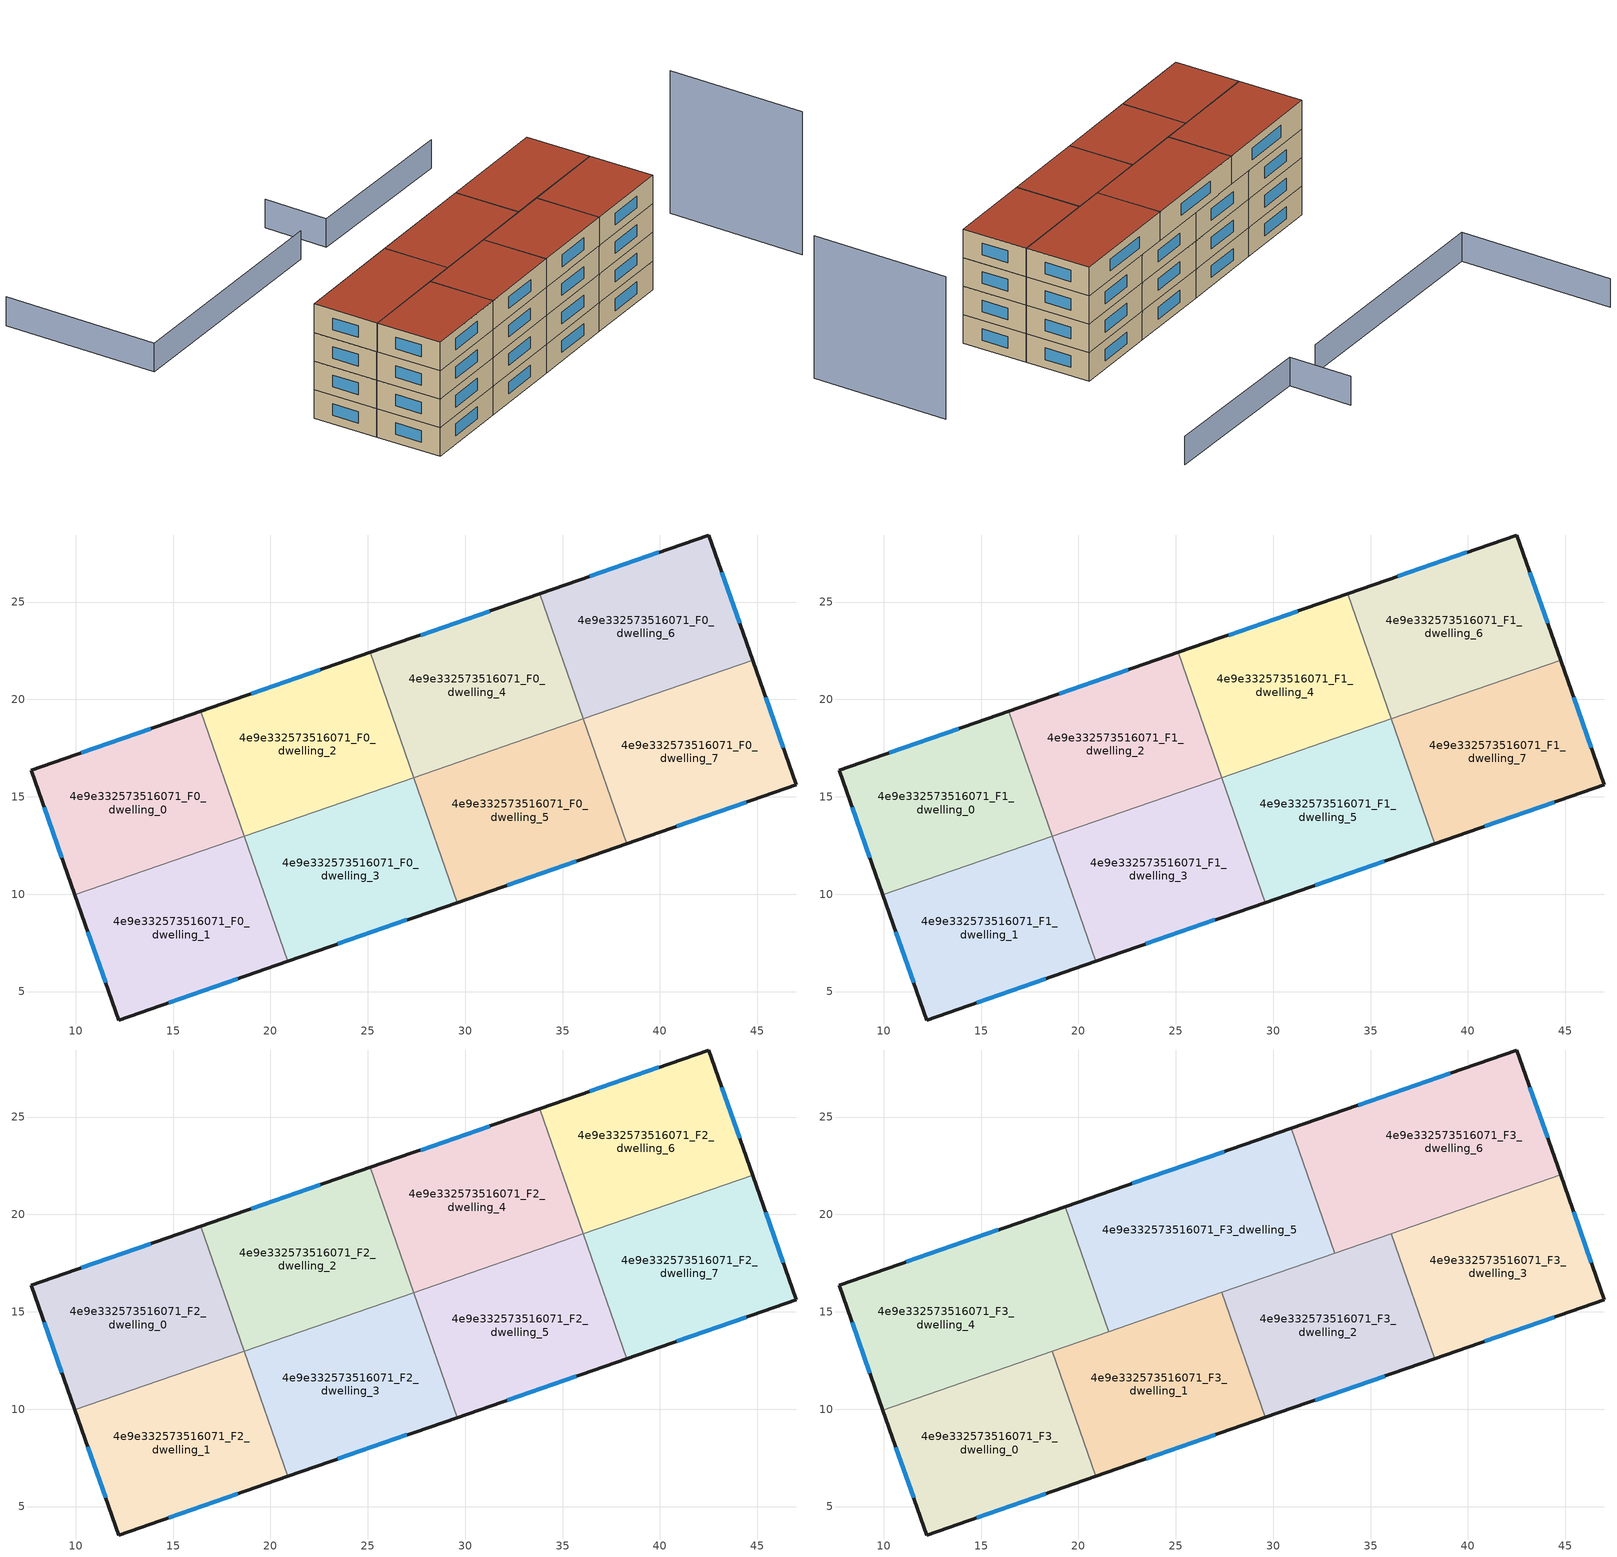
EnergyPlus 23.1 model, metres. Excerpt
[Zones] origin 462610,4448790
4e9e332573516071_F0_dwelling_0
 floor ground (EU_floor_Construction): 16.43,19.39 18.66,12.98 9.96,9.96 7.72,16.37 z0
 wall outside (EU_wall_Construction): 16.43,19.39 7.72,16.37 9.96,9.96 z0:3
 wall to 4e9e332573516071_F0_dwelling_1 (EU_wall_Construction): 9.96,9.96 18.66,12.98 z0:3
 wall to 4e9e332573516071_F0_dwelling_2 (EU_wall_Construction): 18.66,12.98 16.43,19.39 z0:3
 window (EU_Window_Construction): 8.38,14.47 9.29,11.86 / 13.85,18.5 10.3,17.27 z0.89:2.11
4e9e332573516071_F0_dwelling_1
 floor ground (EU_floor_Construction): 18.66,12.98 20.89,6.55 12.2,3.54 9.96,9.96 z0
 wall outside (EU_wall_Construction): 9.96,9.96 12.2,3.54 20.89,6.55 z0:3
 wall to 4e9e332573516071_F0_dwelling_3 (EU_wall_Construction): 20.89,6.55 18.66,12.97 z0:3
 window (EU_Window_Construction): 10.62,8.06 11.54,5.44 / 14.77,4.43 18.31,5.66 z0.89:2.11
4e9e332573516071_F0_dwelling_2
 floor ground (EU_floor_Construction): 25.13,22.41 27.36,15.99 18.66,12.97 16.43,19.39 z0
 wall outside (EU_wall_Construction): 25.13,22.41 16.43,19.39 z0:3
 wall to 4e9e332573516071_F0_dwelling_4 (EU_wall_Construction): 27.36,15.99 25.13,22.41 z0:3
 wall to 4e9e332573516071_F0_dwelling_3 (EU_wall_Construction): 18.66,12.97 27.36,15.99 z0:3
 window (EU_Window_Construction): 22.56,21.52 19.01,20.29 z0.89:2.11
4e9e332573516071_F0_dwelling_3
 floor ground (EU_floor_Construction): 27.36,15.99 29.59,9.57 20.89,6.55 18.66,12.97 z0
 wall outside (EU_wall_Construction): 20.89,6.55 29.59,9.57 z0:3
 wall to 4e9e332573516071_F0_dwelling_5 (EU_wall_Construction): 29.59,9.57 27.36,15.99 z0:3
 window (EU_Window_Construction): 23.46,7.45 27.01,8.68 z0.89:2.11
4e9e332573516071_F0_dwelling_4
 floor ground (EU_floor_Construction): 33.83,25.43 36.06,19.01 27.36,15.99 25.13,22.41 z0
 wall outside (EU_wall_Construction): 33.83,25.43 25.13,22.41 z0:3
 wall to 4e9e332573516071_F0_dwelling_5 (EU_wall_Construction): 27.36,15.99 36.06,19.01 z0:3
 wall to 4e9e332573516071_F0_dwelling_6 (EU_wall_Construction): 36.06,19.01 33.83,25.43 z0:3
 window (EU_Window_Construction): 31.26,24.54 27.71,23.31 z0.89:2.11
4e9e332573516071_F0_dwelling_5
 floor ground (EU_floor_Construction): 36.06,19.01 38.29,12.59 29.59,9.57 27.36,15.99 z0
 wall outside (EU_wall_Construction): 29.59,9.57 38.29,12.59 z0:3
 wall to 4e9e332573516071_F0_dwelling_7 (EU_wall_Construction): 38.29,12.59 36.06,19 z0:3
 window (EU_Window_Construction): 32.16,10.47 35.71,11.7 z0.89:2.11
4e9e332573516071_F0_dwelling_6
 floor ground (EU_floor_Construction): 42.52,28.44 44.76,22.02 36.06,19 33.83,25.43 z0
 wall outside (EU_wall_Construction): 44.76,22.02 42.52,28.44 33.83,25.43 z0:3
 wall to 4e9e332573516071_F0_dwelling_7 (EU_wall_Construction): 36.06,19 44.76,22.02 z0:3
 window (EU_Window_Construction): 44.1,23.92 43.18,26.54 / 39.95,27.55 36.41,26.32 z0.89:2.11
4e9e332573516071_F0_dwelling_7
 floor ground (EU_floor_Construction): 44.76,22.02 47,15.61 38.29,12.59 36.06,19 z0
 wall outside (EU_wall_Construction): 38.29,12.59 47,15.61 44.76,22.02 z0:3
 window (EU_Window_Construction): 46.34,17.51 45.43,20.12 / 40.87,13.48 44.42,14.72 z0.89:2.11
4e9e332573516071_F1_dwelling_0
 floor to 4e9e332573516071_F0_dwelling_0 (EU_floor_Construction): 16.43,19.39 18.66,12.98 9.96,9.96 7.72,16.37 z3
 wall outside (EU_wall_Construction): 16.43,19.39 7.72,16.37 9.96,9.96 z3:6
 wall to 4e9e332573516071_F1_dwelling_1 (EU_wall_Construction): 9.96,9.96 18.66,12.98 z3:6
 wall to 4e9e332573516071_F1_dwelling_2 (EU_wall_Construction): 18.66,12.98 16.43,19.39 z3:6
 window (EU_Window_Construction): 8.38,14.47 9.29,11.86 / 13.85,18.5 10.3,17.27 z3.89:5.11
4e9e332573516071_F1_dwelling_1
 floor to 4e9e332573516071_F0_dwelling_1 (EU_floor_Construction): 18.66,12.98 20.89,6.55 12.2,3.54 9.96,9.96 z3
 wall outside (EU_wall_Construction): 9.96,9.96 12.2,3.54 20.89,6.55 z3:6
 wall to 4e9e332573516071_F1_dwelling_3 (EU_wall_Construction): 20.89,6.55 18.66,12.97 z3:6
 window (EU_Window_Construction): 10.62,8.06 11.54,5.44 / 14.77,4.43 18.31,5.66 z3.89:5.11
4e9e332573516071_F1_dwelling_2
 floor to 4e9e332573516071_F0_dwelling_2 (EU_floor_Construction): 25.13,22.41 27.36,15.99 18.66,12.97 16.43,19.39 z3
 wall outside (EU_wall_Construction): 25.13,22.41 16.43,19.39 z3:6
 wall to 4e9e332573516071_F1_dwelling_4 (EU_wall_Construction): 27.36,15.99 25.13,22.41 z3:6
 wall to 4e9e332573516071_F1_dwelling_3 (EU_wall_Construction): 18.66,12.97 27.36,15.99 z3:6
 window (EU_Window_Construction): 22.56,21.52 19.01,20.29 z3.89:5.11
4e9e332573516071_F1_dwelling_3
 floor to 4e9e332573516071_F0_dwelling_3 (EU_floor_Construction): 27.36,15.99 29.59,9.57 20.89,6.55 18.66,12.97 z3
 wall outside (EU_wall_Construction): 20.89,6.55 29.59,9.57 z3:6
 wall to 4e9e332573516071_F1_dwelling_5 (EU_wall_Construction): 29.59,9.57 27.36,15.99 z3:6
 window (EU_Window_Construction): 23.46,7.45 27.01,8.68 z3.89:5.11
4e9e332573516071_F1_dwelling_4
 floor to 4e9e332573516071_F0_dwelling_4 (EU_floor_Construction): 33.83,25.43 36.06,19.01 27.36,15.99 25.13,22.41 z3
 wall outside (EU_wall_Construction): 33.83,25.43 25.13,22.41 z3:6
 wall to 4e9e332573516071_F1_dwelling_5 (EU_wall_Construction): 27.36,15.99 36.06,19.01 z3:6
 wall to 4e9e332573516071_F1_dwelling_6 (EU_wall_Construction): 36.06,19.01 33.83,25.43 z3:6
 window (EU_Window_Construction): 31.26,24.54 27.71,23.31 z3.89:5.11
4e9e332573516071_F1_dwelling_5
 floor to 4e9e332573516071_F0_dwelling_5 (EU_floor_Construction): 36.06,19.01 38.29,12.59 29.59,9.57 27.36,15.99 z3
 wall outside (EU_wall_Construction): 29.59,9.57 38.29,12.59 z3:6
 wall to 4e9e332573516071_F1_dwelling_7 (EU_wall_Construction): 38.29,12.59 36.06,19 z3:6
 window (EU_Window_Construction): 32.16,10.47 35.71,11.7 z3.89:5.11
4e9e332573516071_F1_dwelling_6
 floor to 4e9e332573516071_F0_dwelling_6 (EU_floor_Construction): 42.52,28.44 44.76,22.02 36.06,19 33.83,25.43 z3
 wall outside (EU_wall_Construction): 44.76,22.02 42.52,28.44 33.83,25.43 z3:6
 wall to 4e9e332573516071_F1_dwelling_7 (EU_wall_Construction): 36.06,19 44.76,22.02 z3:6
 window (EU_Window_Construction): 44.1,23.92 43.18,26.54 / 39.95,27.55 36.41,26.32 z3.89:5.11
4e9e332573516071_F1_dwelling_7
 floor to 4e9e332573516071_F0_dwelling_7 (EU_floor_Construction): 44.76,22.02 47,15.61 38.29,12.59 36.06,19 z3
 wall outside (EU_wall_Construction): 38.29,12.59 47,15.61 44.76,22.02 z3:6
 window (EU_Window_Construction): 46.34,17.51 45.43,20.12 / 40.87,13.48 44.42,14.72 z3.89:5.11
4e9e332573516071_F2_dwelling_0
 floor to 4e9e332573516071_F1_dwelling_0 (EU_floor_Construction): 16.43,19.39 18.66,12.98 9.96,9.96 7.72,16.37 z6
 wall outside (EU_wall_Construction): 16.43,19.39 7.72,16.37 9.96,9.96 z6:9
 wall to 4e9e332573516071_F2_dwelling_1 (EU_wall_Construction): 9.96,9.96 18.66,12.98 z6:9
 wall to 4e9e332573516071_F2_dwelling_2 (EU_wall_Construction): 18.66,12.98 16.43,19.39 z6:9
 window (EU_Window_Construction): 8.38,14.47 9.29,11.86 / 13.85,18.5 10.3,17.27 z6.89:8.11
4e9e332573516071_F2_dwelling_1
 floor to 4e9e332573516071_F1_dwelling_1 (EU_floor_Construction): 18.66,12.98 20.89,6.55 12.2,3.54 9.96,9.96 z6
 wall outside (EU_wall_Construction): 9.96,9.96 12.2,3.54 20.89,6.55 z6:9
 wall to 4e9e332573516071_F2_dwelling_3 (EU_wall_Construction): 20.89,6.55 18.66,12.97 z6:9
 window (EU_Window_Construction): 10.62,8.06 11.54,5.44 / 14.77,4.43 18.31,5.66 z6.89:8.11
4e9e332573516071_F2_dwelling_2
 floor to 4e9e332573516071_F1_dwelling_2 (EU_floor_Construction): 25.13,22.41 27.36,15.99 18.66,12.97 16.43,19.39 z6
 wall outside (EU_wall_Construction): 25.13,22.41 16.43,19.39 z6:9
 wall to 4e9e332573516071_F2_dwelling_4 (EU_wall_Construction): 27.36,15.99 25.13,22.41 z6:9
 wall to 4e9e332573516071_F2_dwelling_3 (EU_wall_Construction): 18.66,12.97 27.36,15.99 z6:9
 window (EU_Window_Construction): 22.56,21.52 19.01,20.29 z6.89:8.11
 ceiling adiabatic (EU_roof_Construction): 27.36,15.99 25.13,22.41 19.33,20.4 21.55,13.98 z9
4e9e332573516071_F2_dwelling_3
 floor to 4e9e332573516071_F1_dwelling_3 (EU_floor_Construction): 27.36,15.99 29.59,9.57 20.89,6.55 18.66,12.97 z6
 wall outside (EU_wall_Construction): 20.89,6.55 29.59,9.57 z6:9
 wall to 4e9e332573516071_F2_dwelling_5 (EU_wall_Construction): 29.59,9.57 27.36,15.99 z6:9
 window (EU_Window_Construction): 23.46,7.45 27.01,8.68 z6.89:8.11
4e9e332573516071_F2_dwelling_4
 floor to 4e9e332573516071_F1_dwelling_4 (EU_floor_Construction): 33.83,25.43 36.06,19.01 27.36,15.99 25.13,22.41 z6
 wall outside (EU_wall_Construction): 33.83,25.43 25.13,22.41 z6:9
 wall to 4e9e332573516071_F2_dwelling_5 (EU_wall_Construction): 27.36,15.99 36.06,19.01 z6:9
 wall to 4e9e332573516071_F2_dwelling_6 (EU_wall_Construction): 36.06,19.01 33.83,25.43 z6:9
 window (EU_Window_Construction): 31.26,24.54 27.71,23.31 z6.89:8.11
 ceiling adiabatic (EU_roof_Construction): 33.15,18 30.93,24.42 25.13,22.41 27.36,15.99 z9
4e9e332573516071_F2_dwelling_5
 floor to 4e9e332573516071_F1_dwelling_5 (EU_floor_Construction): 36.06,19.01 38.29,12.59 29.59,9.57 27.36,15.99 z6
 wall outside (EU_wall_Construction): 29.59,9.57 38.29,12.59 z6:9
 wall to 4e9e332573516071_F2_dwelling_7 (EU_wall_Construction): 38.29,12.59 36.06,19 z6:9
 window (EU_Window_Construction): 32.16,10.47 35.71,11.7 z6.89:8.11
 ceiling adiabatic (EU_roof_Construction): 29.59,9.57 28.28,13.36 27.37,15.99 z9
4e9e332573516071_F2_dwelling_6
 floor to 4e9e332573516071_F1_dwelling_6 (EU_floor_Construction): 42.52,28.44 44.76,22.02 36.06,19 33.83,25.43 z6
 wall outside (EU_wall_Construction): 44.76,22.02 42.52,28.44 33.83,25.43 z6:9
 wall to 4e9e332573516071_F2_dwelling_7 (EU_wall_Construction): 36.06,19 44.76,22.02 z6:9
 window (EU_Window_Construction): 44.1,23.92 43.18,26.54 / 39.95,27.55 36.41,26.32 z6.89:8.11
 roof outside (EU_roof_Construction): 40.18,20.44 36.07,19.01 33.83,25.43 36.06,19.01 z9
4e9e332573516071_F2_dwelling_7
 floor to 4e9e332573516071_F1_dwelling_7 (EU_floor_Construction): 44.76,22.02 47,15.61 38.29,12.59 36.06,19 z6
 wall outside (EU_wall_Construction): 38.29,12.59 47,15.61 44.76,22.02 z6:9
 window (EU_Window_Construction): 46.34,17.51 45.43,20.12 / 40.87,13.48 44.42,14.72 z6.89:8.11
4e9e332573516071_F3_dwelling_0
 floor to 4e9e332573516071_F2_dwelling_1 (EU_floor_Construction): 18.66,12.97 20.89,6.55 12.2,3.54 9.96,9.96 z9
 wall outside (EU_wall_Construction): 9.96,9.96 12.2,3.54 20.89,6.56 z9:12
 wall to 4e9e332573516071_F3_dwelling_1 (EU_wall_Construction): 20.89,6.56 18.67,12.98 z9:12
 wall to 4e9e332573516071_F3_dwelling_4 (EU_wall_Construction): 18.67,12.98 9.96,9.96 z9:12
 window (EU_Window_Construction): 14.78,4.43 18.32,5.66 / 10.62,8.06 11.54,5.44 z9.89:11.11
 roof outside (EU_roof_Construction): 20.89,6.56 18.67,12.98 9.96,9.96 12.2,3.54 z12
4e9e332573516071_F3_dwelling_1
 floor to 4e9e332573516071_F2_dwelling_3 (EU_floor_Construction): 27.36,15.99 29.59,9.57 20.89,6.56 18.67,12.98 z9
 floor adiabatic (EU_floor_Construction): 27.37,16 29.59,9.57 27.36,15.99 22.39,14.27 z9
 wall outside (EU_wall_Construction): 20.89,6.56 29.59,9.57 z9:12
 wall to 4e9e332573516071_F3_dwelling_2 (EU_wall_Construction): 29.59,9.57 27.37,16 z9:12
 wall to 4e9e332573516071_F3_dwelling_5 (EU_wall_Construction): 27.37,16 21.55,13.98 z9:12
 wall to 4e9e332573516071_F3_dwelling_4 (EU_wall_Construction): 21.55,13.98 18.67,12.98 z9:12
 window (EU_Window_Construction): 23.47,7.45 27.02,8.68 z9.89:11.11
 roof outside (EU_roof_Construction): 29.59,9.57 27.37,16 18.67,12.98 20.89,6.56 z12
4e9e332573516071_F3_dwelling_2
 floor to 4e9e332573516071_F2_dwelling_5 (EU_floor_Construction): 36.06,19.01 38.29,12.59 29.59,9.57 27.37,15.99 z9
 wall outside (EU_wall_Construction): 29.59,9.57 38.29,12.59 z9:12
 wall to 4e9e332573516071_F3_dwelling_3 (EU_wall_Construction): 38.29,12.59 36.07,19.01 z9:12
 wall to 4e9e332573516071_F3_dwelling_6 (EU_wall_Construction): 36.07,19.01 33.15,18 z9:12
 wall to 4e9e332573516071_F3_dwelling_5 (EU_wall_Construction): 33.15,18 27.37,15.99 z9:12
 window (EU_Window_Construction): 32.17,10.47 35.72,11.7 z9.89:11.11
 roof outside (EU_roof_Construction): 38.29,12.59 36.07,19.01 27.37,16 29.59,9.57 z12
4e9e332573516071_F3_dwelling_3
 floor to 4e9e332573516071_F2_dwelling_7 (EU_floor_Construction): 44.76,22.02 47,15.61 38.29,12.59 36.07,19.01 z9
 floor to 4e9e332573516071_F2_dwelling_6 (EU_floor_Construction): 44.76,22.02 36.07,19.01 40.18,20.44 z9
 wall outside (EU_wall_Construction): 38.29,12.59 47,15.61 44.76,22.03 z9:12
 wall to 4e9e332573516071_F3_dwelling_6 (EU_wall_Construction): 44.76,22.03 36.07,19.01 z9:12
 window (EU_Window_Construction): 46.34,17.51 45.42,20.13 / 40.87,13.49 44.42,14.72 z9.89:11.11
 roof outside (EU_roof_Construction): 47,15.61 44.76,22.03 36.07,19.01 38.29,12.59 z12
4e9e332573516071_F3_dwelling_4
 floor to 4e9e332573516071_F2_dwelling_0 (EU_floor_Construction): 16.43,19.39 18.66,12.98 9.96,9.96 7.72,16.37 z9
 floor to 4e9e332573516071_F2_dwelling_2 (EU_floor_Construction): 19.33,20.4 21.55,13.98 18.66,12.97 16.43,19.39 z9
 wall outside (EU_wall_Construction): 19.33,20.4 7.72,16.37 9.96,9.96 z9:12
 wall to 4e9e332573516071_F3_dwelling_5 (EU_wall_Construction): 21.55,13.98 19.33,20.4 z9:12
 window (EU_Window_Construction): 8.38,14.47 9.3,11.86 / 15.89,19.21 11.16,17.56 z9.89:11.11
 roof outside (EU_roof_Construction): 21.55,13.98 19.33,20.4 7.72,16.37 9.96,9.96 z12
4e9e332573516071_F3_dwelling_5
 floor adiabatic (EU_floor_Construction): 30.93,24.42 33.15,18 21.55,13.98 19.33,20.4 z9
 wall outside (EU_wall_Construction): 30.93,24.42 19.33,20.4 z9:12
 wall to 4e9e332573516071_F3_dwelling_6 (EU_wall_Construction): 33.15,18 30.93,24.42 z9:12
 window (EU_Window_Construction): 27.49,23.23 22.76,21.59 z9.89:11.11
 roof outside (EU_roof_Construction): 33.15,18 30.93,24.42 19.33,20.4 21.55,13.98 z12
4e9e332573516071_F3_dwelling_6
 floor to 4e9e332573516071_F2_dwelling_4 (EU_floor_Construction): 33.83,25.43 36.06,19.01 33.15,18 30.93,24.42 z9
 floor to 4e9e332573516071_F2_dwelling_6 (EU_floor_Construction): 42.52,28.44 44.76,22.03 36.06,19.01 33.83,25.43 z9
 wall outside (EU_wall_Construction): 44.76,22.03 42.52,28.44 30.93,24.42 z9:12
 window (EU_Window_Construction): 39.09,27.25 34.36,25.61 / 44.1,23.93 43.18,26.54 z9.89:11.11
 roof outside (EU_roof_Construction): 44.76,22.03 42.52,28.44 30.93,24.42 33.15,18 z12
shading: 61.78,12.12 57.22,25.72 z0:15; 25.48,40.27 1.79,32.34 / 1.79,32.34 -3.33,47.62 / 45.54,46.08 28.71,40.61 / 28.71,40.61 26.66,46.94 z0:3
[Building]
EU S2 Campaign: North Axis=0; Terrain=City; Solar Distribution=FullExterior
[Site:Location]
Yerevan-Zvartnots.Intl.AP: Latitude=40.15; Longitude=44.383; Time Zone=4; Elevation=854
[SizingPeriod:WeatherFileDays]
AnnualSizingPeriod: Begin Month=1; Begin Day of Month=1; End Month=12; End Day of Month=31; Day of Week for Start Day=Monday; Use Weather File Daylight Saving Period=No; Use Weather File Rain and Snow Indicators=No
[MATERIAL]
EU_InternalMass_Material: Roughness=MediumRough; Thickness=0.1; Conductivity=1; Density=1800; Specific Heat=900; Thermal Absorptance=0.9; Solar Absorptance=0.7; Visible Absorptance=0.7
[MATERIAL:NOMASS] Roughness=MediumRough; Thermal Absorptance=0.9; Solar Absorptance=0.7; Visible Absorptance=0.7
Name | Thermal Resistance
EU_wall_NoMass | 1.08488
EU_roof_NoMass | 1.50123
EU_floor_NoMass | 0.493739
[WINDOWMATERIAL:SIMPLEGLAZINGSYSTEM]
EU_Window_SimpleGlazing: UFactor=2.50245; Solar Heat Gain Coefficient=0.75; Visible Transmittance=0.75
[CONSTRUCTION]
EU_wall_Construction: EU_wall_NoMass
EU_roof_Construction: EU_roof_NoMass
EU_floor_Construction: EU_floor_NoMass
EU_Window_Construction: EU_Window_SimpleGlazing
EU_InternalMass_Construction: EU_InternalMass_Material
[ZONE] Type=1; Multiplier=1; Ceiling Height=autocalculate; Floor Area=autocalculate; Part of Total Floor Area=Yes
Name | Volume
4e9e332573516071_F0_dwelling_0; 4e9e332573516071_F1_dwelling_0; 4e9e332573516071_F2_dwelling_0; 4e9e332573516071_F0_dwelling_3; 4e9e332573516071_F1_dwelling_3; 4e9e332573516071_F2_dwelling_3; 4e9e332573516071_F0_dwelling_4; 4e9e332573516071_F1_dwelling_4; 4e9e332573516071_F2_dwelling_4 | 187.735
4e9e332573516071_F3_dwelling_0; 4e9e332573516071_F3_dwelling_3 | 187.746
4e9e332573516071_F0_dwelling_1; 4e9e332573516071_F1_dwelling_1; 4e9e332573516071_F2_dwelling_1; 4e9e332573516071_F0_dwelling_6; 4e9e332573516071_F1_dwelling_6; 4e9e332573516071_F2_dwelling_6 | 187.73
4e9e332573516071_F3_dwelling_1 | 187.751
4e9e332573516071_F0_dwelling_2; 4e9e332573516071_F1_dwelling_2; 4e9e332573516071_F2_dwelling_2; 4e9e332573516071_F0_dwelling_5; 4e9e332573516071_F1_dwelling_5; 4e9e332573516071_F2_dwelling_5 | 187.718
4e9e332573516071_F3_dwelling_2 | 187.752
4e9e332573516071_F3_dwelling_4 | 250.294
4e9e332573516071_F3_dwelling_5 | 250.3
4e9e332573516071_F3_dwelling_6 | 250.295
4e9e332573516071_F0_dwelling_7; 4e9e332573516071_F1_dwelling_7; 4e9e332573516071_F2_dwelling_7 | 187.736
[INTERNALMASS] Construction=EU_InternalMass_Construction
Name | Zone or ZoneList | Surface Area
4e9e332573516071_F0_dwelling_0_EU_InternalMass | 4e9e332573516071_F0_dwelling_0 | 62.5789
4e9e332573516071_F0_dwelling_1_EU_InternalMass | 4e9e332573516071_F0_dwelling_1 | 62.577
4e9e332573516071_F0_dwelling_2_EU_InternalMass | 4e9e332573516071_F0_dwelling_2 | 62.5707
4e9e332573516071_F0_dwelling_3_EU_InternalMass | 4e9e332573516071_F0_dwelling_3 | 62.5783
4e9e332573516071_F0_dwelling_4_EU_InternalMass | 4e9e332573516071_F0_dwelling_4 | 62.5783
4e9e332573516071_F0_dwelling_5_EU_InternalMass | 4e9e332573516071_F0_dwelling_5 | 62.5707
4e9e332573516071_F0_dwelling_6_EU_InternalMass | 4e9e332573516071_F0_dwelling_6 | 62.577
4e9e332573516071_F0_dwelling_7_EU_InternalMass | 4e9e332573516071_F0_dwelling_7 | 62.5789
4e9e332573516071_F1_dwelling_0_EU_InternalMass | 4e9e332573516071_F1_dwelling_0 | 62.5789
4e9e332573516071_F1_dwelling_1_EU_InternalMass | 4e9e332573516071_F1_dwelling_1 | 62.577
4e9e332573516071_F1_dwelling_2_EU_InternalMass | 4e9e332573516071_F1_dwelling_2 | 62.5707
4e9e332573516071_F1_dwelling_3_EU_InternalMass | 4e9e332573516071_F1_dwelling_3 | 62.5783
4e9e332573516071_F1_dwelling_4_EU_InternalMass | 4e9e332573516071_F1_dwelling_4 | 62.5783
4e9e332573516071_F1_dwelling_5_EU_InternalMass | 4e9e332573516071_F1_dwelling_5 | 62.5707
4e9e332573516071_F1_dwelling_6_EU_InternalMass | 4e9e332573516071_F1_dwelling_6 | 62.577
4e9e332573516071_F1_dwelling_7_EU_InternalMass | 4e9e332573516071_F1_dwelling_7 | 62.5789
4e9e332573516071_F2_dwelling_0_EU_InternalMass | 4e9e332573516071_F2_dwelling_0 | 62.5789
4e9e332573516071_F2_dwelling_1_EU_InternalMass | 4e9e332573516071_F2_dwelling_1 | 62.577
4e9e332573516071_F2_dwelling_2_EU_InternalMass | 4e9e332573516071_F2_dwelling_2 | 62.5707
4e9e332573516071_F2_dwelling_3_EU_InternalMass | 4e9e332573516071_F2_dwelling_3 | 62.5783
4e9e332573516071_F2_dwelling_4_EU_InternalMass | 4e9e332573516071_F2_dwelling_4 | 62.5783
4e9e332573516071_F2_dwelling_5_EU_InternalMass | 4e9e332573516071_F2_dwelling_5 | 62.5707
4e9e332573516071_F2_dwelling_6_EU_InternalMass | 4e9e332573516071_F2_dwelling_6 | 62.577
4e9e332573516071_F2_dwelling_7_EU_InternalMass | 4e9e332573516071_F2_dwelling_7 | 62.5789
4e9e332573516071_F3_dwelling_0_EU_InternalMass | 4e9e332573516071_F3_dwelling_0 | 62.582
4e9e332573516071_F3_dwelling_1_EU_InternalMass | 4e9e332573516071_F3_dwelling_1 | 62.5838
4e9e332573516071_F3_dwelling_2_EU_InternalMass | 4e9e332573516071_F3_dwelling_2 | 62.5838
4e9e332573516071_F3_dwelling_3_EU_InternalMass | 4e9e332573516071_F3_dwelling_3 | 62.582
4e9e332573516071_F3_dwelling_4_EU_InternalMass | 4e9e332573516071_F3_dwelling_4 | 83.4315
4e9e332573516071_F3_dwelling_5_EU_InternalMass | 4e9e332573516071_F3_dwelling_5 | 83.4334
4e9e332573516071_F3_dwelling_6_EU_InternalMass | 4e9e332573516071_F3_dwelling_6 | 83.4315
[OTHEREQUIPMENT] Fuel Type=Electricity; Design Level Calculation Method=Watts/Area; Power per Zone Floor Area=1; Fraction Latent=0; Fraction Radiant=0; Fraction Lost=0; Carbon Dioxide Generation Rate=0; EndUse Subcategory=EU_Step8_InternalGains
Name | Zone or ZoneList or Space or SpaceList | Schedule
EU_Step8_InternalGain_4e9e332573516071_F0_dwelling_0_f000 | 4e9e332573516071_F0_dwelling_0 | EU_Step8_GainSchedule_4e9e332573516071_F0_dwelling_0_f000
EU_Step8_InternalGain_4e9e332573516071_F0_dwelling_1_f000 | 4e9e332573516071_F0_dwelling_1 | EU_Step8_GainSchedule_4e9e332573516071_F0_dwelling_1_f000
EU_Step8_InternalGain_4e9e332573516071_F0_dwelling_2_f000 | 4e9e332573516071_F0_dwelling_2 | EU_Step8_GainSchedule_4e9e332573516071_F0_dwelling_2_f000
EU_Step8_InternalGain_4e9e332573516071_F0_dwelling_3_f000 | 4e9e332573516071_F0_dwelling_3 | EU_Step8_GainSchedule_4e9e332573516071_F0_dwelling_3_f000
EU_Step8_InternalGain_4e9e332573516071_F0_dwelling_4_f000 | 4e9e332573516071_F0_dwelling_4 | EU_Step8_GainSchedule_4e9e332573516071_F0_dwelling_4_f000
EU_Step8_InternalGain_4e9e332573516071_F0_dwelling_5_f000 | 4e9e332573516071_F0_dwelling_5 | EU_Step8_GainSchedule_4e9e332573516071_F0_dwelling_5_f000
EU_Step8_InternalGain_4e9e332573516071_F0_dwelling_6_f000 | 4e9e332573516071_F0_dwelling_6 | EU_Step8_GainSchedule_4e9e332573516071_F0_dwelling_6_f000
EU_Step8_InternalGain_4e9e332573516071_F0_dwelling_7_f000 | 4e9e332573516071_F0_dwelling_7 | EU_Step8_GainSchedule_4e9e332573516071_F0_dwelling_7_f000
EU_Step8_InternalGain_4e9e332573516071_F1_dwelling_0_f000 | 4e9e332573516071_F1_dwelling_0 | EU_Step8_GainSchedule_4e9e332573516071_F1_dwelling_0_f000
EU_Step8_InternalGain_4e9e332573516071_F1_dwelling_1_f000 | 4e9e332573516071_F1_dwelling_1 | EU_Step8_GainSchedule_4e9e332573516071_F1_dwelling_1_f000
EU_Step8_InternalGain_4e9e332573516071_F1_dwelling_2_f000 | 4e9e332573516071_F1_dwelling_2 | EU_Step8_GainSchedule_4e9e332573516071_F1_dwelling_2_f000
EU_Step8_InternalGain_4e9e332573516071_F1_dwelling_3_f000 | 4e9e332573516071_F1_dwelling_3 | EU_Step8_GainSchedule_4e9e332573516071_F1_dwelling_3_f000
EU_Step8_InternalGain_4e9e332573516071_F1_dwelling_4_f000 | 4e9e332573516071_F1_dwelling_4 | EU_Step8_GainSchedule_4e9e332573516071_F1_dwelling_4_f000
EU_Step8_InternalGain_4e9e332573516071_F1_dwelling_5_f000 | 4e9e332573516071_F1_dwelling_5 | EU_Step8_GainSchedule_4e9e332573516071_F1_dwelling_5_f000
EU_Step8_InternalGain_4e9e332573516071_F1_dwelling_6_f000 | 4e9e332573516071_F1_dwelling_6 | EU_Step8_GainSchedule_4e9e332573516071_F1_dwelling_6_f000
EU_Step8_InternalGain_4e9e332573516071_F1_dwelling_7_f000 | 4e9e332573516071_F1_dwelling_7 | EU_Step8_GainSchedule_4e9e332573516071_F1_dwelling_7_f000
EU_Step8_InternalGain_4e9e332573516071_F2_dwelling_0_f000 | 4e9e332573516071_F2_dwelling_0 | EU_Step8_GainSchedule_4e9e332573516071_F2_dwelling_0_f000
EU_Step8_InternalGain_4e9e332573516071_F2_dwelling_1_f000 | 4e9e332573516071_F2_dwelling_1 | EU_Step8_GainSchedule_4e9e332573516071_F2_dwelling_1_f000
EU_Step8_InternalGain_4e9e332573516071_F2_dwelling_2_f000 | 4e9e332573516071_F2_dwelling_2 | EU_Step8_GainSchedule_4e9e332573516071_F2_dwelling_2_f000
EU_Step8_InternalGain_4e9e332573516071_F2_dwelling_3_f000 | 4e9e332573516071_F2_dwelling_3 | EU_Step8_GainSchedule_4e9e332573516071_F2_dwelling_3_f000
EU_Step8_InternalGain_4e9e332573516071_F2_dwelling_4_f000 | 4e9e332573516071_F2_dwelling_4 | EU_Step8_GainSchedule_4e9e332573516071_F2_dwelling_4_f000
EU_Step8_InternalGain_4e9e332573516071_F2_dwelling_5_f000 | 4e9e332573516071_F2_dwelling_5 | EU_Step8_GainSchedule_4e9e332573516071_F2_dwelling_5_f000
EU_Step8_InternalGain_4e9e332573516071_F2_dwelling_6_f000 | 4e9e332573516071_F2_dwelling_6 | EU_Step8_GainSchedule_4e9e332573516071_F2_dwelling_6_f000
EU_Step8_InternalGain_4e9e332573516071_F2_dwelling_7_f000 | 4e9e332573516071_F2_dwelling_7 | EU_Step8_GainSchedule_4e9e332573516071_F2_dwelling_7_f000
EU_Step8_InternalGain_4e9e332573516071_F3_dwelling_0_f000 | 4e9e332573516071_F3_dwelling_0 | EU_Step8_GainSchedule_4e9e332573516071_F3_dwelling_0_f000
EU_Step8_InternalGain_4e9e332573516071_F3_dwelling_1_f000 | 4e9e332573516071_F3_dwelling_1 | EU_Step8_GainSchedule_4e9e332573516071_F3_dwelling_1_f000
EU_Step8_InternalGain_4e9e332573516071_F3_dwelling_2_f000 | 4e9e332573516071_F3_dwelling_2 | EU_Step8_GainSchedule_4e9e332573516071_F3_dwelling_2_f000
EU_Step8_InternalGain_4e9e332573516071_F3_dwelling_3_f000 | 4e9e332573516071_F3_dwelling_3 | EU_Step8_GainSchedule_4e9e332573516071_F3_dwelling_3_f000
EU_Step8_InternalGain_4e9e332573516071_F3_dwelling_4_f000 | 4e9e332573516071_F3_dwelling_4 | EU_Step8_GainSchedule_4e9e332573516071_F3_dwelling_4_f000
EU_Step8_InternalGain_4e9e332573516071_F3_dwelling_5_f000 | 4e9e332573516071_F3_dwelling_5 | EU_Step8_GainSchedule_4e9e332573516071_F3_dwelling_5_f000
EU_Step8_InternalGain_4e9e332573516071_F3_dwelling_6_f000 | 4e9e332573516071_F3_dwelling_6 | EU_Step8_GainSchedule_4e9e332573516071_F3_dwelling_6_f000
[ZONEVENTILATION:DESIGNFLOWRATE] Schedule=EU_AlwaysOn; Design Flow Rate Calculation Method=AirChanges/Hour; Air Changes per Hour=0.540096; Ventilation Type=Natural; Fan Pressure Rise=0; Fan Total Efficiency=1; Constant Term Coefficient=1; Temperature Term Coefficient=0; Velocity Term Coefficient=0; Velocity Squared Term Coefficient=0; Minimum Indoor Temperature=-100; Maximum Indoor Temperature=100; Delta Temperature=-100; Minimum Outdoor Temperature=-100; Maximum Outdoor Temperature=100; Maximum Wind Speed=40
Name | Zone or ZoneList or Space or SpaceList
EU_ConstantAir_4e9e332573516071_F0_dwelling_0 | 4e9e332573516071_F0_dwelling_0
EU_ConstantAir_4e9e332573516071_F0_dwelling_1 | 4e9e332573516071_F0_dwelling_1
EU_ConstantAir_4e9e332573516071_F0_dwelling_2 | 4e9e332573516071_F0_dwelling_2
EU_ConstantAir_4e9e332573516071_F0_dwelling_3 | 4e9e332573516071_F0_dwelling_3
EU_ConstantAir_4e9e332573516071_F0_dwelling_4 | 4e9e332573516071_F0_dwelling_4
EU_ConstantAir_4e9e332573516071_F0_dwelling_5 | 4e9e332573516071_F0_dwelling_5
EU_ConstantAir_4e9e332573516071_F0_dwelling_6 | 4e9e332573516071_F0_dwelling_6
EU_ConstantAir_4e9e332573516071_F0_dwelling_7 | 4e9e332573516071_F0_dwelling_7
EU_ConstantAir_4e9e332573516071_F1_dwelling_0 | 4e9e332573516071_F1_dwelling_0
EU_ConstantAir_4e9e332573516071_F1_dwelling_1 | 4e9e332573516071_F1_dwelling_1
EU_ConstantAir_4e9e332573516071_F1_dwelling_2 | 4e9e332573516071_F1_dwelling_2
EU_ConstantAir_4e9e332573516071_F1_dwelling_3 | 4e9e332573516071_F1_dwelling_3
EU_ConstantAir_4e9e332573516071_F1_dwelling_4 | 4e9e332573516071_F1_dwelling_4
EU_ConstantAir_4e9e332573516071_F1_dwelling_5 | 4e9e332573516071_F1_dwelling_5
EU_ConstantAir_4e9e332573516071_F1_dwelling_6 | 4e9e332573516071_F1_dwelling_6
EU_ConstantAir_4e9e332573516071_F1_dwelling_7 | 4e9e332573516071_F1_dwelling_7
EU_ConstantAir_4e9e332573516071_F2_dwelling_0 | 4e9e332573516071_F2_dwelling_0
EU_ConstantAir_4e9e332573516071_F2_dwelling_1 | 4e9e332573516071_F2_dwelling_1
EU_ConstantAir_4e9e332573516071_F2_dwelling_2 | 4e9e332573516071_F2_dwelling_2
EU_ConstantAir_4e9e332573516071_F2_dwelling_3 | 4e9e332573516071_F2_dwelling_3
EU_ConstantAir_4e9e332573516071_F2_dwelling_4 | 4e9e332573516071_F2_dwelling_4
EU_ConstantAir_4e9e332573516071_F2_dwelling_5 | 4e9e332573516071_F2_dwelling_5
EU_ConstantAir_4e9e332573516071_F2_dwelling_6 | 4e9e332573516071_F2_dwelling_6
EU_ConstantAir_4e9e332573516071_F2_dwelling_7 | 4e9e332573516071_F2_dwelling_7
EU_ConstantAir_4e9e332573516071_F3_dwelling_0 | 4e9e332573516071_F3_dwelling_0
EU_ConstantAir_4e9e332573516071_F3_dwelling_1 | 4e9e332573516071_F3_dwelling_1
EU_ConstantAir_4e9e332573516071_F3_dwelling_2 | 4e9e332573516071_F3_dwelling_2
EU_ConstantAir_4e9e332573516071_F3_dwelling_3 | 4e9e332573516071_F3_dwelling_3
EU_ConstantAir_4e9e332573516071_F3_dwelling_4 | 4e9e332573516071_F3_dwelling_4
EU_ConstantAir_4e9e332573516071_F3_dwelling_5 | 4e9e332573516071_F3_dwelling_5
EU_ConstantAir_4e9e332573516071_F3_dwelling_6 | 4e9e332573516071_F3_dwelling_6
[HVACTEMPLATE:THERMOSTAT] Constant Heating Setpoint=20; Constant Cooling Setpoint=50
EU_HeatOnly_4e9e332573516071_F0_dwelling_0; EU_HeatOnly_4e9e332573516071_F0_dwelling_1; EU_HeatOnly_4e9e332573516071_F0_dwelling_2; EU_HeatOnly_4e9e332573516071_F0_dwelling_3; EU_HeatOnly_4e9e332573516071_F0_dwelling_4; EU_HeatOnly_4e9e332573516071_F0_dwelling_5; EU_HeatOnly_4e9e332573516071_F0_dwelling_6; EU_HeatOnly_4e9e332573516071_F0_dwelling_7; EU_HeatOnly_4e9e332573516071_F1_dwelling_0; EU_HeatOnly_4e9e332573516071_F1_dwelling_1; EU_HeatOnly_4e9e332573516071_F1_dwelling_2; EU_HeatOnly_4e9e332573516071_F1_dwelling_3; EU_HeatOnly_4e9e332573516071_F1_dwelling_4; EU_HeatOnly_4e9e332573516071_F1_dwelling_5; EU_HeatOnly_4e9e332573516071_F1_dwelling_6; EU_HeatOnly_4e9e332573516071_F1_dwelling_7; EU_HeatOnly_4e9e332573516071_F2_dwelling_0; EU_HeatOnly_4e9e332573516071_F2_dwelling_1; EU_HeatOnly_4e9e332573516071_F2_dwelling_2; EU_HeatOnly_4e9e332573516071_F2_dwelling_3; EU_HeatOnly_4e9e332573516071_F2_dwelling_4; EU_HeatOnly_4e9e332573516071_F2_dwelling_5; EU_HeatOnly_4e9e332573516071_F2_dwelling_6; EU_HeatOnly_4e9e332573516071_F2_dwelling_7; EU_HeatOnly_4e9e332573516071_F3_dwelling_0; EU_HeatOnly_4e9e332573516071_F3_dwelling_1; EU_HeatOnly_4e9e332573516071_F3_dwelling_2; EU_HeatOnly_4e9e332573516071_F3_dwelling_3; EU_HeatOnly_4e9e332573516071_F3_dwelling_4; EU_HeatOnly_4e9e332573516071_F3_dwelling_5; EU_HeatOnly_4e9e332573516071_F3_dwelling_6
[HVACTEMPLATE:ZONE:IDEALLOADSAIRSYSTEM] System Availability Schedule=EU_AlwaysOn; Maximum Heating Supply Air Temperature=50; Minimum Cooling Supply Air Temperature=13; Maximum Heating Supply Air Humidity Ratio=0.0156; Minimum Cooling Supply Air Humidity Ratio=0.0077; Heating Limit=NoLimit; Cooling Limit=NoLimit; Heating Availability Schedule=EU_AlwaysOn; Cooling Availability Schedule=EU_CoolingOff; Dehumidification Control Type=ConstantSensibleHeatRatio; Cooling Sensible Heat Ratio=0.7; Dehumidification Setpoint=60; Humidification Control Type=None; Humidification Setpoint=30; Outdoor Air Method=None; Outdoor Air Flow Rate per Person=0.00944; Outdoor Air Flow Rate per Zone Floor Area=0; Outdoor Air Flow Rate per Zone=0; Demand Controlled Ventilation Type=None; Outdoor Air Economizer Type=NoEconomizer; Heat Recovery Type=None; Sensible Heat Recovery Effectiveness=0.7; Latent Heat Recovery Effectiveness=0.65
Name | Template Thermostat
4e9e332573516071_F0_dwelling_0 | EU_HeatOnly_4e9e332573516071_F0_dwelling_0
4e9e332573516071_F0_dwelling_1 | EU_HeatOnly_4e9e332573516071_F0_dwelling_1
4e9e332573516071_F0_dwelling_2 | EU_HeatOnly_4e9e332573516071_F0_dwelling_2
4e9e332573516071_F0_dwelling_3 | EU_HeatOnly_4e9e332573516071_F0_dwelling_3
4e9e332573516071_F0_dwelling_4 | EU_HeatOnly_4e9e332573516071_F0_dwelling_4
4e9e332573516071_F0_dwelling_5 | EU_HeatOnly_4e9e332573516071_F0_dwelling_5
4e9e332573516071_F0_dwelling_6 | EU_HeatOnly_4e9e332573516071_F0_dwelling_6
4e9e332573516071_F0_dwelling_7 | EU_HeatOnly_4e9e332573516071_F0_dwelling_7
4e9e332573516071_F1_dwelling_0 | EU_HeatOnly_4e9e332573516071_F1_dwelling_0
4e9e332573516071_F1_dwelling_1 | EU_HeatOnly_4e9e332573516071_F1_dwelling_1
4e9e332573516071_F1_dwelling_2 | EU_HeatOnly_4e9e332573516071_F1_dwelling_2
4e9e332573516071_F1_dwelling_3 | EU_HeatOnly_4e9e332573516071_F1_dwelling_3
4e9e332573516071_F1_dwelling_4 | EU_HeatOnly_4e9e332573516071_F1_dwelling_4
4e9e332573516071_F1_dwelling_5 | EU_HeatOnly_4e9e332573516071_F1_dwelling_5
4e9e332573516071_F1_dwelling_6 | EU_HeatOnly_4e9e332573516071_F1_dwelling_6
4e9e332573516071_F1_dwelling_7 | EU_HeatOnly_4e9e332573516071_F1_dwelling_7
4e9e332573516071_F2_dwelling_0 | EU_HeatOnly_4e9e332573516071_F2_dwelling_0
4e9e332573516071_F2_dwelling_1 | EU_HeatOnly_4e9e332573516071_F2_dwelling_1
4e9e332573516071_F2_dwelling_2 | EU_HeatOnly_4e9e332573516071_F2_dwelling_2
4e9e332573516071_F2_dwelling_3 | EU_HeatOnly_4e9e332573516071_F2_dwelling_3
4e9e332573516071_F2_dwelling_4 | EU_HeatOnly_4e9e332573516071_F2_dwelling_4
4e9e332573516071_F2_dwelling_5 | EU_HeatOnly_4e9e332573516071_F2_dwelling_5
4e9e332573516071_F2_dwelling_6 | EU_HeatOnly_4e9e332573516071_F2_dwelling_6
4e9e332573516071_F2_dwelling_7 | EU_HeatOnly_4e9e332573516071_F2_dwelling_7
4e9e332573516071_F3_dwelling_0 | EU_HeatOnly_4e9e332573516071_F3_dwelling_0
4e9e332573516071_F3_dwelling_1 | EU_HeatOnly_4e9e332573516071_F3_dwelling_1
4e9e332573516071_F3_dwelling_2 | EU_HeatOnly_4e9e332573516071_F3_dwelling_2
4e9e332573516071_F3_dwelling_3 | EU_HeatOnly_4e9e332573516071_F3_dwelling_3
4e9e332573516071_F3_dwelling_4 | EU_HeatOnly_4e9e332573516071_F3_dwelling_4
4e9e332573516071_F3_dwelling_5 | EU_HeatOnly_4e9e332573516071_F3_dwelling_5
4e9e332573516071_F3_dwelling_6 | EU_HeatOnly_4e9e332573516071_F3_dwelling_6
[SIZING:ZONE] Zone Cooling Design Supply Air Temperature Input Method=SupplyAirTemperature; Zone Cooling Design Supply Air Temperature=13; Zone Heating Design Supply Air Temperature Input Method=SupplyAirTemperature; Zone Heating Design Supply Air Temperature=50; Zone Cooling Design Supply Air Humidity Ratio=0.008; Zone Heating Design Supply Air Humidity Ratio=0.008; Cooling Design Air Flow Method=DesignDay; Cooling Design Air Flow Rate=0; Cooling Minimum Air Flow per Zone Floor Area=0.000762; Cooling Minimum Air Flow=0; Cooling Minimum Air Flow Fraction=0.2; Heating Design Air Flow Method=DesignDay; Heating Design Air Flow Rate=0; Heating Maximum Air Flow per Zone Floor Area=0.002032; Heating Maximum Air Flow=0.141576; Heating Maximum Air Flow Fraction=0.3; Account for Dedicated Outdoor Air System=No; Dedicated Outdoor Air System Control Strategy=NeutralSupplyAir; Dedicated Outdoor Air Low Setpoint Temperature for Design=autosize; Dedicated Outdoor Air High Setpoint Temperature for Design=autosize; Zone Load Sizing Method=Sensible Load Only No Latent Load; Zone Latent Cooling Design Supply Air Humidity Ratio Input Method=HumidityRatioDifference; Zone Cooling Design Supply Air Humidity Ratio Difference=0.005; Zone Latent Heating Design Supply Air Humidity Ratio Input Method=HumidityRatioDifference; Zone Humidification Design Supply Air Humidity Ratio Difference=0.005
4e9e332573516071_F0_dwelling_0; 4e9e332573516071_F0_dwelling_1; 4e9e332573516071_F0_dwelling_2; 4e9e332573516071_F0_dwelling_3; 4e9e332573516071_F0_dwelling_4; 4e9e332573516071_F0_dwelling_5; 4e9e332573516071_F0_dwelling_6; 4e9e332573516071_F0_dwelling_7; 4e9e332573516071_F1_dwelling_0; 4e9e332573516071_F1_dwelling_1; 4e9e332573516071_F1_dwelling_2; 4e9e332573516071_F1_dwelling_3; 4e9e332573516071_F1_dwelling_4; 4e9e332573516071_F1_dwelling_5; 4e9e332573516071_F1_dwelling_6; 4e9e332573516071_F1_dwelling_7; 4e9e332573516071_F2_dwelling_0; 4e9e332573516071_F2_dwelling_1; 4e9e332573516071_F2_dwelling_2; 4e9e332573516071_F2_dwelling_3; 4e9e332573516071_F2_dwelling_4; 4e9e332573516071_F2_dwelling_5; 4e9e332573516071_F2_dwelling_6; 4e9e332573516071_F2_dwelling_7; 4e9e332573516071_F3_dwelling_0; 4e9e332573516071_F3_dwelling_1; 4e9e332573516071_F3_dwelling_2; 4e9e332573516071_F3_dwelling_3; 4e9e332573516071_F3_dwelling_4; 4e9e332573516071_F3_dwelling_5; 4e9e332573516071_F3_dwelling_6
[SCHEDULE:CONSTANT]
Name | Hourly Value
EU_AlwaysOn | 1
EU_CoolingOff | 0
[SCHEDULE:FILE] Column Number=1; Rows to Skip at Top=0; Number of Hours of Data=8760; Column Separator=Comma; Interpolate to Timestep=No; Minutes per Item=60; Adjust Schedule for Daylight Savings=Yes
Name | File
EU_Step8_GainSchedule_4e9e332573516071_F0_dwelling_0_f000 | ../../schedules/4e9e332573516071/4e9e332573516071_F0_dwelling_0_f000_gain.csv
EU_Step8_GainSchedule_4e9e332573516071_F0_dwelling_1_f000 | ../../schedules/4e9e332573516071/4e9e332573516071_F0_dwelling_1_f000_gain.csv
EU_Step8_GainSchedule_4e9e332573516071_F0_dwelling_2_f000 | ../../schedules/4e9e332573516071/4e9e332573516071_F0_dwelling_2_f000_gain.csv
EU_Step8_GainSchedule_4e9e332573516071_F0_dwelling_3_f000 | ../../schedules/4e9e332573516071/4e9e332573516071_F0_dwelling_3_f000_gain.csv
EU_Step8_GainSchedule_4e9e332573516071_F0_dwelling_4_f000 | ../../schedules/4e9e332573516071/4e9e332573516071_F0_dwelling_4_f000_gain.csv
EU_Step8_GainSchedule_4e9e332573516071_F0_dwelling_5_f000 | ../../schedules/4e9e332573516071/4e9e332573516071_F0_dwelling_5_f000_gain.csv
EU_Step8_GainSchedule_4e9e332573516071_F0_dwelling_6_f000 | ../../schedules/4e9e332573516071/4e9e332573516071_F0_dwelling_6_f000_gain.csv
EU_Step8_GainSchedule_4e9e332573516071_F0_dwelling_7_f000 | ../../schedules/4e9e332573516071/4e9e332573516071_F0_dwelling_7_f000_gain.csv
EU_Step8_GainSchedule_4e9e332573516071_F1_dwelling_0_f000 | ../../schedules/4e9e332573516071/4e9e332573516071_F1_dwelling_0_f000_gain.csv
EU_Step8_GainSchedule_4e9e332573516071_F1_dwelling_1_f000 | ../../schedules/4e9e332573516071/4e9e332573516071_F1_dwelling_1_f000_gain.csv
EU_Step8_GainSchedule_4e9e332573516071_F1_dwelling_2_f000 | ../../schedules/4e9e332573516071/4e9e332573516071_F1_dwelling_2_f000_gain.csv
EU_Step8_GainSchedule_4e9e332573516071_F1_dwelling_3_f000 | ../../schedules/4e9e332573516071/4e9e332573516071_F1_dwelling_3_f000_gain.csv
EU_Step8_GainSchedule_4e9e332573516071_F1_dwelling_4_f000 | ../../schedules/4e9e332573516071/4e9e332573516071_F1_dwelling_4_f000_gain.csv
EU_Step8_GainSchedule_4e9e332573516071_F1_dwelling_5_f000 | ../../schedules/4e9e332573516071/4e9e332573516071_F1_dwelling_5_f000_gain.csv
EU_Step8_GainSchedule_4e9e332573516071_F1_dwelling_6_f000 | ../../schedules/4e9e332573516071/4e9e332573516071_F1_dwelling_6_f000_gain.csv
EU_Step8_GainSchedule_4e9e332573516071_F1_dwelling_7_f000 | ../../schedules/4e9e332573516071/4e9e332573516071_F1_dwelling_7_f000_gain.csv
EU_Step8_GainSchedule_4e9e332573516071_F2_dwelling_0_f000 | ../../schedules/4e9e332573516071/4e9e332573516071_F2_dwelling_0_f000_gain.csv
EU_Step8_GainSchedule_4e9e332573516071_F2_dwelling_1_f000 | ../../schedules/4e9e332573516071/4e9e332573516071_F2_dwelling_1_f000_gain.csv
EU_Step8_GainSchedule_4e9e332573516071_F2_dwelling_2_f000 | ../../schedules/4e9e332573516071/4e9e332573516071_F2_dwelling_2_f000_gain.csv
EU_Step8_GainSchedule_4e9e332573516071_F2_dwelling_3_f000 | ../../schedules/4e9e332573516071/4e9e332573516071_F2_dwelling_3_f000_gain.csv
EU_Step8_GainSchedule_4e9e332573516071_F2_dwelling_4_f000 | ../../schedules/4e9e332573516071/4e9e332573516071_F2_dwelling_4_f000_gain.csv
EU_Step8_GainSchedule_4e9e332573516071_F2_dwelling_5_f000 | ../../schedules/4e9e332573516071/4e9e332573516071_F2_dwelling_5_f000_gain.csv
EU_Step8_GainSchedule_4e9e332573516071_F2_dwelling_6_f000 | ../../schedules/4e9e332573516071/4e9e332573516071_F2_dwelling_6_f000_gain.csv
EU_Step8_GainSchedule_4e9e332573516071_F2_dwelling_7_f000 | ../../schedules/4e9e332573516071/4e9e332573516071_F2_dwelling_7_f000_gain.csv
EU_Step8_GainSchedule_4e9e332573516071_F3_dwelling_0_f000 | ../../schedules/4e9e332573516071/4e9e332573516071_F3_dwelling_0_f000_gain.csv
EU_Step8_GainSchedule_4e9e332573516071_F3_dwelling_1_f000 | ../../schedules/4e9e332573516071/4e9e332573516071_F3_dwelling_1_f000_gain.csv
EU_Step8_GainSchedule_4e9e332573516071_F3_dwelling_2_f000 | ../../schedules/4e9e332573516071/4e9e332573516071_F3_dwelling_2_f000_gain.csv
EU_Step8_GainSchedule_4e9e332573516071_F3_dwelling_3_f000 | ../../schedules/4e9e332573516071/4e9e332573516071_F3_dwelling_3_f000_gain.csv
EU_Step8_GainSchedule_4e9e332573516071_F3_dwelling_4_f000 | ../../schedules/4e9e332573516071/4e9e332573516071_F3_dwelling_4_f000_gain.csv
EU_Step8_GainSchedule_4e9e332573516071_F3_dwelling_5_f000 | ../../schedules/4e9e332573516071/4e9e332573516071_F3_dwelling_5_f000_gain.csv
EU_Step8_GainSchedule_4e9e332573516071_F3_dwelling_6_f000 | ../../schedules/4e9e332573516071/4e9e332573516071_F3_dwelling_6_f000_gain.csv
